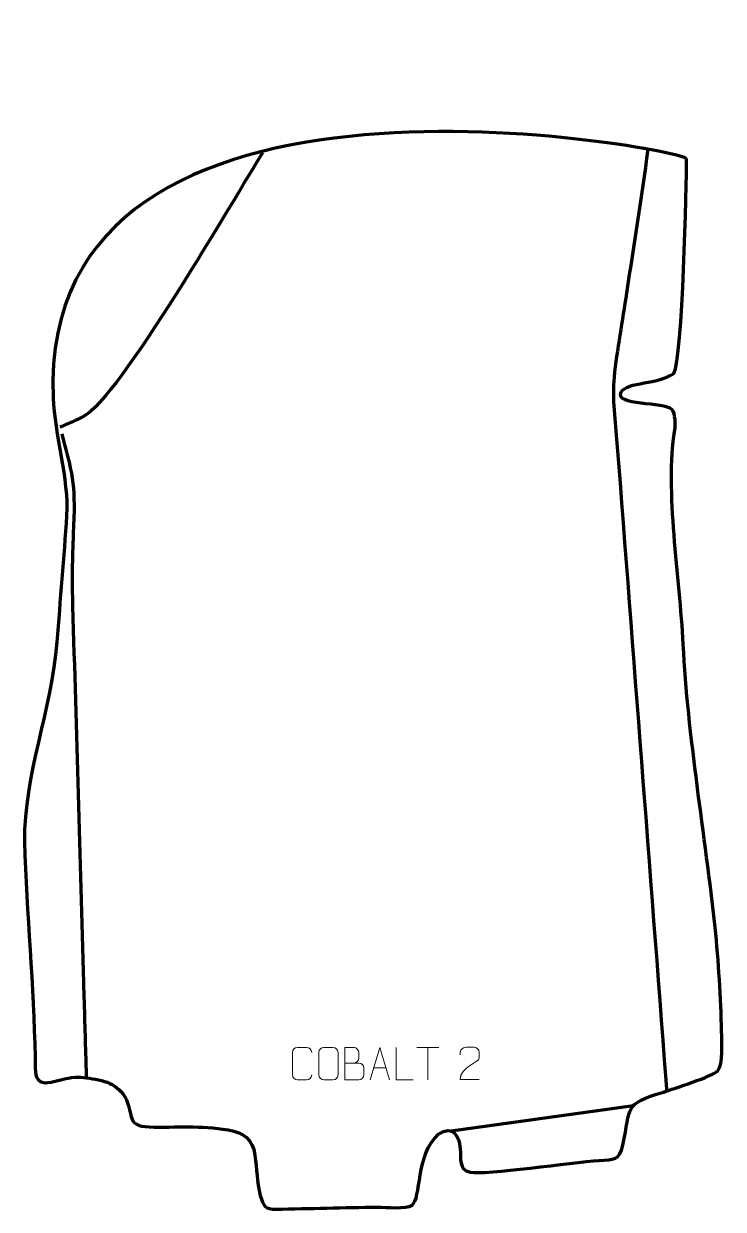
# Model space of a CAD drawing. Header units: millimetres. Extents: x -486 to 55, y -78 to 838.
import ezdxf

# ---------------------------------------------------------------- set-up
doc = ezdxf.new("R2010")
doc.units = ezdxf.units.MM
doc.header["$MEASUREMENT"] = 0
doc.layers.add('layer 2', color=7, linetype='Continuous')
doc.layers.add('layer 3', color=7, linetype='Continuous')

msp = doc.modelspace()

# ---------------------------------------------------------------- linework, layer by layer
at = {"layer": 'layer 2', "color": 142, "lineweight": 158}
for points, knots in [([(-301.3155, 738.559), (-322.1743, 705.3137), (-412.2885, 548.4674), (-440.1211, 534.5464), (-440.1211, 534.5464), (-441.9078, 533.6527), (-443.7224, 532.8097), (-445.532, 531.9633), (-445.532, 531.9633), (-449.5987, 530.0747), (-453.7564, 528.339), (-457.879, 526.5737)], [0, 0, 0, 0, 0.25, 0.25, 0.25, 0.25, 0.5, 0.5, 0.5, 0.5, 1, 1, 1, 1]), ([(-3.5264, 741.2825), (-8.2077, 702.8869), (-14.2556, 668.7988), (-19.9433, 630.1658), (-19.9433, 630.1658), (-23.1108, 608.862), (-27.3574, 586.4457), (-29.5562, 565.1647), (-29.5562, 565.1647), (-31.2614, 548.6606), (-28.6314, 530.8017), (-27.3158, 514.2442), (-27.3158, 514.2442), (-14.7272, 350.3096), (-2.1367, 186.3751), (10.4527, 22.4406), (10.4527, 22.4406), (10.4527, 22.4406), (11.0267, 14.9664), (11.0267, 14.9664)], [0, 0, 0, 0, 0.16666667, 0.16666667, 0.16666667, 0.16666667, 0.33333333, 0.33333333, 0.33333333, 0.33333333, 0.5, 0.5, 0.5, 0.5, 0.66666667, 0.66666667, 0.66666667, 0.66666667, 1, 1, 1, 1]), ([(-456.4906, 521.3474), (-446.9642, 485.9228), (-446.0344, 481.2378), (-447.5617, 444.16), (-447.5617, 444.16), (-448.3605, 424.7671), (-448.7165, 407.807), (-448.1225, 388.3528), (-448.1225, 388.3528), (-445.1627, 291.4145), (-442.4985, 194.4667), (-439.688, 97.524), (-439.688, 97.524), (-439.3982, 87.5299), (-439.1084, 77.5358), (-438.8185, 67.5417), (-438.8185, 67.5417), (-438.5432, 58.0472), (-438.2679, 48.5528), (-437.9925, 39.0584), (-437.9925, 39.0584), (-437.8621, 34.561), (-437.7317, 30.0637), (-437.6013, 25.5663), (-437.6013, 25.5663), (-437.6013, 25.5663), (-437.5578, 24.0672), (-437.5578, 24.0672)], [0, 0, 0, 0, 0.125, 0.125, 0.125, 0.125, 0.25, 0.25, 0.25, 0.25, 0.375, 0.375, 0.375, 0.375, 0.5, 0.5, 0.5, 0.5, 0.625, 0.625, 0.625, 0.625, 0.75, 0.75, 0.75, 0.75, 1, 1, 1, 1])]:
    msp.add_open_spline(points, degree=3, knots=knots, dxfattribs=at)
at = {"layer": 'layer 2', "color": 250, "lineweight": 9}
for points, knots in [([(-263.2812, 26.2945), (-263.421, 23.9711), (-265.0982, 22.4915), (-267.2459, 22.4807), (-267.2459, 22.4807), (-269.5778, 22.4811), (-271.9097, 22.4811), (-274.2412, 22.4807), (-274.2412, 22.4807), (-276.1662, 22.3753), (-278.1383, 24.2598), (-278.1271, 26.2771), (-278.1271, 26.2771), (-278.1267, 32.0472), (-278.1267, 37.8169), (-278.1271, 43.5862), (-278.1271, 43.5862), (-278.1229, 45.7243), (-276.3762, 47.4435), (-274.2238, 47.43), (-274.2238, 47.43), (-271.8981, 47.43), (-269.572, 47.43), (-267.2459, 47.43), (-267.2459, 47.43), (-265.2993, 47.4655), (-263.3079, 45.974), (-263.2812, 43.5364)], [0, 0, 0, 0, 0.125, 0.125, 0.125, 0.125, 0.25, 0.25, 0.25, 0.25, 0.375, 0.375, 0.375, 0.375, 0.5, 0.5, 0.5, 0.5, 0.625, 0.625, 0.625, 0.625, 0.75, 0.75, 0.75, 0.75, 1, 1, 1, 1]), ([(-253.8381, 47.4295), (-251.5124, 47.4295), (-249.1863, 47.4295), (-246.8602, 47.4295), (-246.8602, 47.4295), (-244.9136, 47.4651), (-242.9222, 45.9735), (-242.8955, 43.5359), (-242.8955, 43.5359), (-242.8959, 37.789), (-242.8959, 32.0417), (-242.8955, 26.294), (-242.8955, 26.294), (-243.0353, 23.9706), (-244.7125, 22.491), (-246.8602, 22.4802), (-246.8602, 22.4802), (-249.1921, 22.4806), (-251.524, 22.4806), (-253.8555, 22.4802), (-253.8555, 22.4802), (-255.7805, 22.3748), (-257.7526, 24.2593), (-257.7414, 26.2766), (-257.7414, 26.2766), (-257.7411, 32.0467), (-257.7411, 37.8164), (-257.7414, 43.5857), (-257.7414, 43.5857), (-257.7372, 45.7238), (-255.9905, 47.443), (-253.8381, 47.4295)], [0, 0, 0, 0, 0.11111111, 0.11111111, 0.11111111, 0.11111111, 0.22222222, 0.22222222, 0.22222222, 0.22222222, 0.33333333, 0.33333333, 0.33333333, 0.33333333, 0.44444444, 0.44444444, 0.44444444, 0.44444444, 0.55555556, 0.55555556, 0.55555556, 0.55555556, 0.66666667, 0.66666667, 0.66666667, 0.66666667, 0.77777778, 0.77777778, 0.77777778, 0.77777778, 1, 1, 1, 1]), ([(-237.6991, 35.4486), (-234.0605, 35.449), (-230.4734, 35.449), (-226.834, 35.4486), (-226.834, 35.4486), (-224.8586, 35.4313), (-222.935, 33.6952), (-222.935, 31.6456), (-222.935, 31.6456), (-222.9354, 30.517), (-222.9354, 27.4676), (-222.935, 26.3387), (-222.935, 26.3387), (-222.9174, 24.4808), (-224.4595, 22.4669), (-226.781, 22.4838), (-226.781, 22.4838), (-230.4208, 22.4842), (-234.0602, 22.4842), (-237.6991, 22.4838), (-237.6991, 22.4838), (-237.6991, 30.8021), (-237.6991, 39.1199), (-237.6991, 47.4374), (-237.6991, 47.4374), (-235.3254, 47.4374), (-232.9513, 47.4374), (-230.5771, 47.4374), (-230.5771, 47.4374), (-228.8963, 47.455), (-226.7995, 45.5445), (-226.7818, 43.5821), (-226.7818, 43.5821), (-226.7822, 41.516), (-226.7822, 41.37), (-226.7818, 39.3035), (-226.7818, 39.3035), (-226.7645, 37.2374), (-228.619, 35.4313), (-230.629, 35.4486)], [0, 0, 0, 0, 0.09090909, 0.09090909, 0.09090909, 0.09090909, 0.18181818, 0.18181818, 0.18181818, 0.18181818, 0.27272727, 0.27272727, 0.27272727, 0.27272727, 0.36363636, 0.36363636, 0.36363636, 0.36363636, 0.45454545, 0.45454545, 0.45454545, 0.45454545, 0.54545455, 0.54545455, 0.54545455, 0.54545455, 0.63636364, 0.63636364, 0.63636364, 0.63636364, 0.72727273, 0.72727273, 0.72727273, 0.72727273, 0.81818182, 0.81818182, 0.81818182, 0.81818182, 1, 1, 1, 1]), ([(-218.1195, 22.4838), (-218.1195, 22.4838), (-210.7485, 47.4373), (-210.7485, 47.4373), (-210.7485, 47.4373), (-210.7485, 47.4373), (-203.1786, 22.4838), (-203.1786, 22.4838)], [0, 0, 0, 0, 0.33333333, 0.33333333, 0.33333333, 0.33333333, 1, 1, 1, 1]), ([(-184.9899, 22.4764), (-184.9899, 22.4764), (-197.939, 22.4764), (-197.939, 22.4764), (-197.939, 22.4764), (-197.939, 22.4764), (-197.939, 47.43), (-197.939, 47.43)], [0, 0, 0, 0, 0.33333333, 0.33333333, 0.33333333, 0.33333333, 1, 1, 1, 1]), ([(-133.8171, 22.7146), (-138.7315, 22.7149), (-143.6459, 22.7149), (-148.56, 22.7146), (-148.56, 22.7146), (-148.56, 32.6469), (-133.909, 35.2881), (-133.8171, 39.5984), (-133.8171, 39.5984), (-133.8174, 41.0225), (-133.8174, 42.4462), (-133.8171, 43.8695), (-133.8171, 43.8695), (-133.834, 45.9466), (-135.9568, 47.6714), (-137.6278, 47.6887), (-137.6278, 47.6887), (-139.701, 47.6883), (-141.7739, 47.6883), (-143.8463, 47.6887), (-143.8463, 47.6887), (-145.6684, 47.7052), (-148.4931, 45.9131), (-148.56, 43.8195), (-148.56, 43.8195), (-148.56, 43.8195), (-148.56, 41.7647), (-148.56, 41.7647)], [0, 0, 0, 0, 0.125, 0.125, 0.125, 0.125, 0.25, 0.25, 0.25, 0.25, 0.375, 0.375, 0.375, 0.375, 0.5, 0.5, 0.5, 0.5, 0.625, 0.625, 0.625, 0.625, 0.75, 0.75, 0.75, 0.75, 1, 1, 1, 1])]:
    msp.add_open_spline(points, degree=3, knots=knots, dxfattribs=at)
for points in [[(-181.9795, 47.4065), (-181.9795, 47.4065), (-164.9923, 47.4065), (-164.9923, 47.4065)], [(-173.4857, 22.4765), (-173.4857, 22.4765), (-173.4857, 47.43), (-173.4857, 47.43)], [(-215.3969, 31.7332), (-215.3969, 31.7332), (-205.9012, 31.7332), (-205.9012, 31.7332)]]:
    msp.add_open_spline(points, degree=3, dxfattribs=at)
at = {"layer": 'layer 2', "color": 142, "lineweight": 158}
msp.add_open_spline([(-155.5809, -16.984), (-155.5809, -16.984), (-14.5055, 2.6307), (-14.5055, 2.6307)], degree=3, dxfattribs=at)
at = {"layer": 'layer 3', "color": 242, "lineweight": 158}
msp.add_open_spline([(26.3529, 734.0404), (26.6306, 716.2064), (23.5035, 579.2107), (16.5379, 568.1152), (16.5379, 568.1152), (5.4907, 559.6549), (-19.7444, 561.7767), (-24.1143, 553.736), (-24.1143, 553.736), (-30.0693, 542.7789), (9.3304, 546.2889), (15.1407, 540.2399), (15.1407, 540.2399), (17.94, 537.3255), (17.9832, 528.1964), (17.3515, 524.3358), (17.3515, 524.3358), (9.7592, 477.9355), (21.3278, 410.2411), (23.8658, 358.9655), (23.8658, 358.9655), (27.3384, 288.8001), (40.9374, 210.842), (48.5009, 140.0902), (48.5009, 140.0902), (51.1875, 114.3318), (53.0377, 85.4928), (53.5889, 59.6801), (53.5889, 59.6801), (53.7535, 53.065), (54.8577, 34.1357), (50.6388, 29.4553), (50.6388, 29.4553), (46.8662, 25.2702), (16.09, 15.6615), (8.6933, 13.0761), (8.6933, 13.0761), (-22.8823, 3.3357), (-16.2194, 2.1486), (-22.7815, -28.0793), (-22.7815, -28.0793), (-25.3444, -39.8848), (-29.6298, -38.8992), (-41.084, -39.7477), (-41.084, -39.7477), (-61.7488, -41.2786), (-129.0969, -50.9489), (-140.929, -48.931), (-140.929, -48.931), (-150.0144, -46.6377), (-147.7428, -38.4437), (-148.4621, -30.7474), (-148.4621, -30.7474), (-149.4402, -20.2828), (-154.1523, -12.0994), (-165.3232, -19.5737), (-165.3232, -19.5737), (-183.0779, -35.2698), (-178.29, -69.3638), (-185.7546, -74.4055), (-185.7546, -74.4055), (-190.2068, -77.4126), (-205.9891, -75.9279), (-212.1562, -75.9153), (-212.1562, -75.9153), (-238.3807, -75.8615), (-264.7618, -77.0529), (-291.0133, -77.4005), (-291.0133, -77.4005), (-298.9559, -77.5004), (-300.7386, -74.9595), (-303.0178, -66.9745), (-303.0178, -66.9745), (-305.7228, -55.7733), (-305.7097, -46.8284), (-307.2363, -35.8066), (-307.2363, -35.8066), (-309.0086, -23.0115), (-315.6234, -18.4704), (-327.89, -16.0861), (-327.89, -16.0861), (-349.7224, -12.5766), (-367.5087, -14.468), (-388.9786, -13.8557), (-388.9786, -13.8557), (-406.3047, -12.9299), (-400.9475, -5.9476), (-406.5399, 6.9681), (-406.5399, 6.9681), (-412.7037, 19.9413), (-424.3242, 22.3476), (-437.5578, 24.0672), (-437.5578, 24.0672), (-450.8806, 25.5438), (-452.8113, 23.094), (-464.657, 20.7024), (-464.657, 20.7024), (-478.9362, 17.8194), (-476.97, 29.061), (-477.1516, 39.8977), (-477.1516, 39.8977), (-478.0721, 94.8481), (-483.7764, 150.97), (-485.3673, 206.3586), (-485.3673, 206.3586), (-485.9078, 257.481), (-464.2593, 308.7067), (-460.257, 360.5527), (-460.257, 360.5527), (-457.7385, 393.1589), (-454.9688, 425.8692), (-452.7043, 458.4795), (-452.7043, 458.4795), (-451.0131, 485.8917), (-462.0542, 521.4418), (-463.1863, 549.451), (-463.1863, 549.451), (-474.858, 838.2147), (26.2577, 740.1586), (26.3529, 734.0404)], degree=3, knots=[0, 0, 0, 0, 0.03225806, 0.03225806, 0.03225806, 0.03225806, 0.06451613, 0.06451613, 0.06451613, 0.06451613, 0.09677419, 0.09677419, 0.09677419, 0.09677419, 0.12903226, 0.12903226, 0.12903226, 0.12903226, 0.16129032, 0.16129032, 0.16129032, 0.16129032, 0.19354839, 0.19354839, 0.19354839, 0.19354839, 0.22580645, 0.22580645, 0.22580645, 0.22580645, 0.25806452, 0.25806452, 0.25806452, 0.25806452, 0.29032258, 0.29032258, 0.29032258, 0.29032258, 0.32258065, 0.32258065, 0.32258065, 0.32258065, 0.35483871, 0.35483871, 0.35483871, 0.35483871, 0.38709677, 0.38709677, 0.38709677, 0.38709677, 0.41935484, 0.41935484, 0.41935484, 0.41935484, 0.4516129, 0.4516129, 0.4516129, 0.4516129, 0.48387097, 0.48387097, 0.48387097, 0.48387097, 0.51612903, 0.51612903, 0.51612903, 0.51612903, 0.5483871, 0.5483871, 0.5483871, 0.5483871, 0.58064516, 0.58064516, 0.58064516, 0.58064516, 0.61290323, 0.61290323, 0.61290323, 0.61290323, 0.64516129, 0.64516129, 0.64516129, 0.64516129, 0.67741935, 0.67741935, 0.67741935, 0.67741935, 0.70967742, 0.70967742, 0.70967742, 0.70967742, 0.74193548, 0.74193548, 0.74193548, 0.74193548, 0.77419355, 0.77419355, 0.77419355, 0.77419355, 0.80645161, 0.80645161, 0.80645161, 0.80645161, 0.83870968, 0.83870968, 0.83870968, 0.83870968, 0.87096774, 0.87096774, 0.87096774, 0.87096774, 0.90322581, 0.90322581, 0.90322581, 0.90322581, 0.93548387, 0.93548387, 0.93548387, 0.93548387, 1, 1, 1, 1], dxfattribs=at)

doc.saveas('drawing.dxf')
